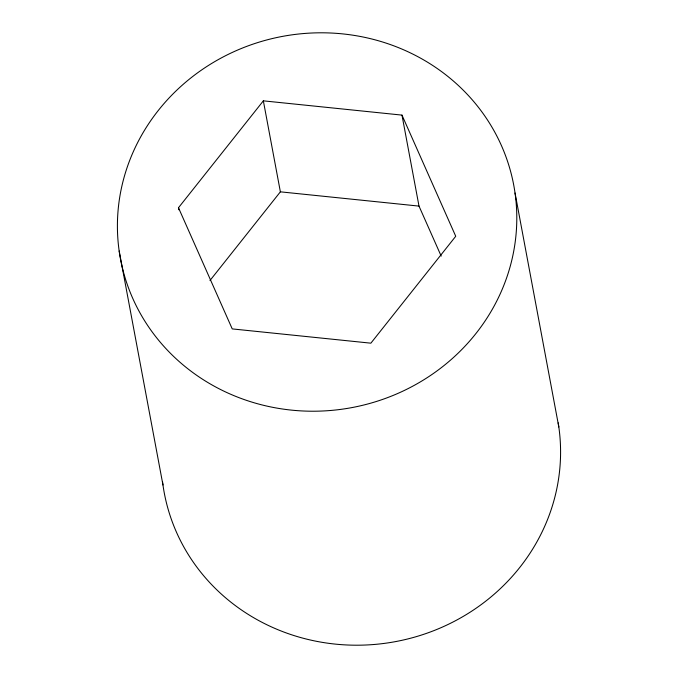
<?xml version="1.0" encoding="UTF-8"?>
<svg xmlns="http://www.w3.org/2000/svg" width="678" height="678" viewBox="0 0 678 678"><rect width="100%" height="100%" fill="white"/><g stroke="black" fill="none" stroke-linecap="round" stroke-linejoin="round"><path stroke-width="1.02" d="M178.483 207.739L263.352 100.844L401.978 115.107L455.735 236.275L370.866 343.178L232.24 328.906L178.483 207.739L178.865 209.807M209.985 280.506L280.378 191.832L263.352 100.844M280.378 191.832L419.004 206.104L441.192 256.106M515.034 193.01A200.061 188.815 -10.6 0 1 241.063 398.435A200.061 188.815 -10.6 0 1 195.222 74.58A200.061 188.815 -10.6 0 1 515.034 193.01L558.825 426.996M401.978 115.107L419.004 206.104M119.175 251.004L162.966 484.99M558.189 422.869A200.061 188.815 -10.6 0 1 387.909 642.888A200.061 188.815 -10.6 0 1 162.551 481.889"/></g></svg>
